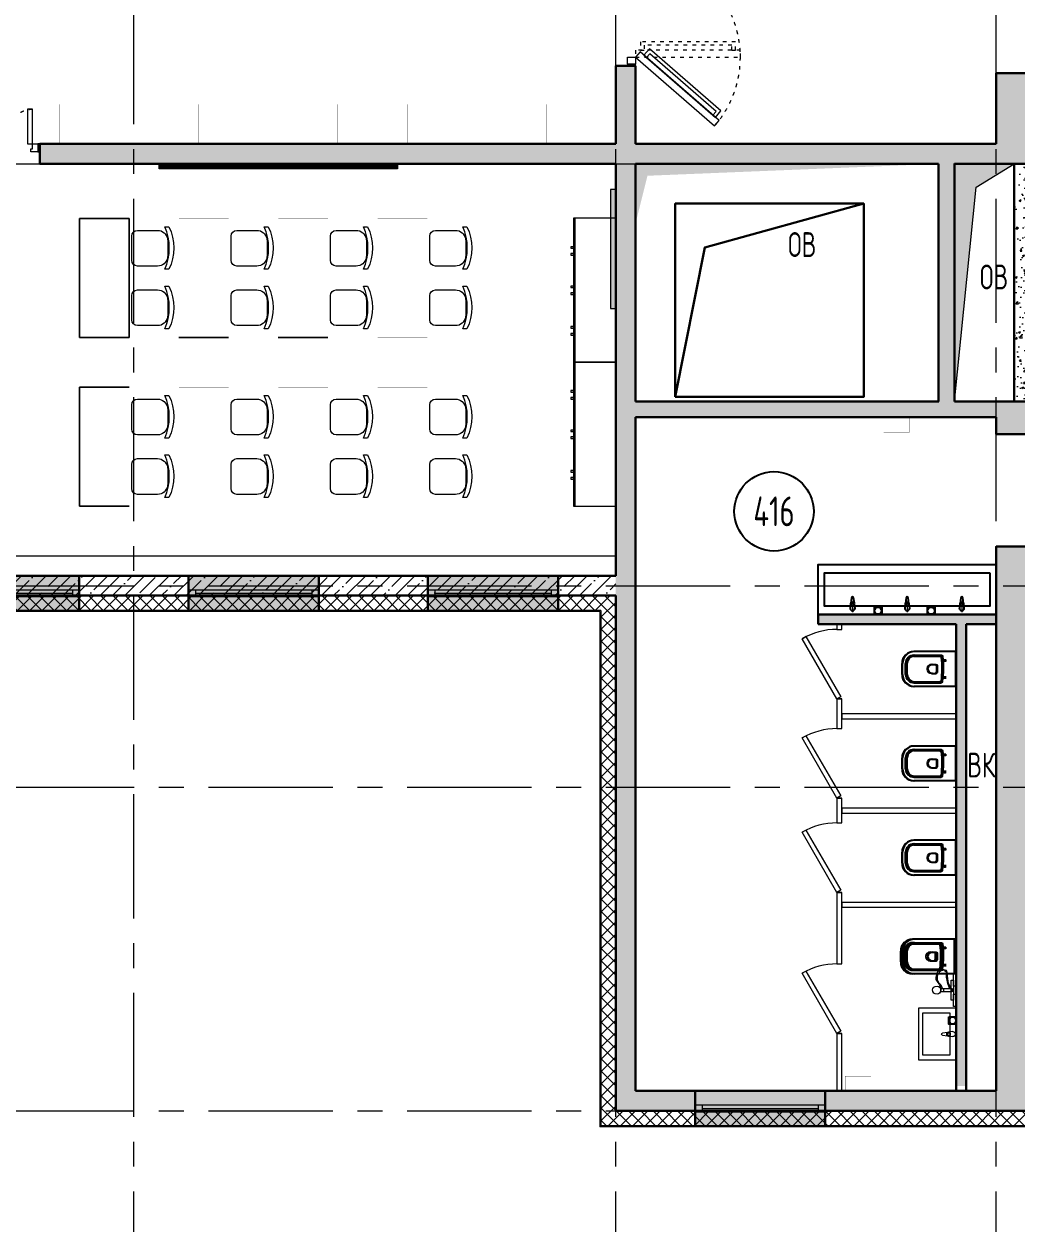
# Model space of a CAD drawing. Header units: millimetres. Extents: x -13407 to 93998, y -2611 to 109271.
# Drawn here: x 41578 to 51575, y 5110 to 17199 of the extents above; entities that cross this region are included whole.
import ezdxf
from ezdxf.enums import TextEntityAlignment as Align

# ---------------------------------------------------------------- set-up
doc = ezdxf.new("R2010")
doc.units = ezdxf.units.MM
for name, pattern in [('ACAD_ISO03W100', [30, 12, -18]), ('ADSK_Скрыто', [6, 3, -3]), ('CENTER', [2, 1.25, -0.25, 0.25, -0.25])]:
    doc.linetypes.add(name, pattern=pattern)
for name, color, linetype, lineweight in [('АР_Двери', 5, 'Continuous', 18), ('АР_Маркер экспликации', 239, 'Continuous', 13), ('АР_МосжилНии_Стены', 202, 'Continuous', 30), ('АР_Навесной фасад', 5, 'Continuous', 5), ('АР_Номер помещения', 1, 'Continuous', 25), ('АР_Окна БЛОК', 250, 'Continuous', 13), ('АР_Оси', 193, 'Continuous', 9), ('АР_Перегородки газоблок', 165, 'Continuous', 30), ('АР_Перегородки газоблок_Штрих', 165, 'Continuous', 5), ('АР_Перегородки сантехнические', 216, 'Continuous', 9), ('АР_Подоконники', 163, 'Continuous', 9), ('АР_Помещения_площадь', 19, 'Continuous', 9), ('АР_Сущ Несущая стена', 202, 'Continuous', 30), ('АР_тонкая линия', 250, 'Continuous', 0), ('АР_Утеплитель', 250, 'Continuous', 9), ('АР_Штриховка монолит', 250, 'Continuous', 9), ('Сантехнические приборы', 7, 'Continuous', 9), ('Спринклеры', 7, 'Continuous', 18), ('ТХ_мебель передв', 250, 'Continuous', 13), ('ТХ_ОСНОВНОЙ', 103, 'Continuous', 25)]:
    doc.layers.add(name, color=color, linetype=linetype, lineweight=lineweight)
for name, color, linetype in [('АР_Отверстия', 251, 'Continuous'), ('ТХ_дозаторы', 7, 'Continuous'), ('ТХ_обор_бытовое', 14, 'Continuous'), ('ТХ_размеры', 240, 'Continuous'), ('ТХ_сантехника', 253, 'Continuous')]:
    doc.layers.add(name, color=color, linetype=linetype)
doc.layers.get('ТХ_ОСНОВНОЙ').off()
doc.styles.add('ICOCPEUR', font='isocpeur.ttf')
doc.styles.add('ISOCPEUR', font='isocpeur.ttf', dxfattribs={"width": 0.7})
doc.styles.get("Standard").update_dxf_attribs({"font": 'arial.ttf'})
pattern_1 = [(50, (-195010.61, -55205.68), (215.17805, -18.82564), [22.5, -247.5]), (355, (-195010.61, -55205.68), (-41.6254, 225.65764), [18, -198]), (100.45144, (-194992.68, -55207.25), (173.55265, 206.832), [19.12206, -210.34263]), (46.1842, (-195010.61, -55145.68), (320.1724, -49.65578), [33.75, -371.25]), (96.63564, (-194983.93, -55149.82), (280.3986, 292.23558), [28.6831, -315.51413]), (351.18416, (-195010.6, -55145.68), (280.3986, 292.2356), [27, -297]), (21, (-194980.61, -55160.68), (179.07212, -120.78567), [22.5, -247.5]), (326, (-194980.61, -55160.68), (72.9946, 217.54501), [18, -198]), (71.451445, (-194965.7, -55170.75), (252.06671, 96.75935), [19.12206, -210.34263]), (37.5, (-195010.615, -55205.68), (3.647957, 99.868156), [0, -195.6, 0, -201, 0, -198.75]), (7.5, (-195010.61, -55205.68), (78.92086, 118.323514), [0, -114.6, 0, -191.1, 0, -75.75]), (327.5, (-195077.515, -55205.68), (160.14673, -6.766462), [0, -75, 0, -234, 0, -310.5]), (317.5, (-195107.51, -55205.68), (174.95585, 30.031495), [0, -97.5, 0, -155.4, 0, -220.5])]

# ---------------------------------------------------------------- blocks, each defined once
blk = doc.blocks.new('Полуторная_на лестницу')
at = {"color": 253}
for points in [[(75, 80), (75, 1080), (125, 1080), (125, 80)], [(1375, 430), (1375, 80), (1425, 80), (1425, 430)]]:
    blk.add_lwpolyline(points, close=True, dxfattribs=at)
for points in [[(0, 0), (0, 80), (20, 80), (20, 0), (0, 0)], [(20, 80), (20, 0), (90, 0), (90, 30), (75, 30), (75, 80), (20, 80)], [(1480, 80), (1480, 0), (1410, 0), (1410, 30), (1425, 30), (1425, 80), (1480, 80)], [(1500, 0), (1500, 80), (1480, 80), (1480, 0), (1500, 0)]]:
    blk.add_lwpolyline(points, dxfattribs=at)
at = {"color": 253, "linetype": 'ACAD_ISO03W100', "ltscale": 3}
for centre, radius, start, end in [((75, 80), 1000, 0, 90), ((1465, 40), 392, 95.9075, 174.0925)]:
    blk.add_arc(centre, radius, start, end, dxfattribs=at)
blk = doc.blocks.new('*U150')
h = blk.add_hatch(color=253)
h.dxf.hatch_style = 1
h.paths.add_polyline_path([(-1310, -140), (0, -140), (0, 220), (-1310, 220)])
at = {"color": 253, "lineweight": 30}
for p, q in [((-1310, -140), (-1310, 220)), ((0, -140), (0, 220))]:
    blk.add_line(p, q, dxfattribs=at)
at = {"color": 253}
for p, q in [((0, 220), (-1310, 220)), ((-1310, 70), (0, 70)), ((-1310, 0), (0, 0)), ((-1240, 0), (-1240, 70)), ((-1240, 35), (-70, 35)), ((-70, 0), (-70, 70)), ((-1310, -140), (0, -140)), ((-1310, -140), (-1310, -140)), ((-1310, -140), (-1310, -140)), ((0, -140), (0, -140)), ((0, -140), (0, -140))]:
    blk.add_line(p, q, dxfattribs=at)
blk = doc.blocks.new('*U151')
h = blk.add_hatch(color=253)
h.dxf.hatch_style = 1
h.paths.add_polyline_path([(-1310, -140), (0, -140), (0, 220), (-1310, 220)])
at = {"color": 253, "lineweight": 30}
for p, q in [((-1310, -140), (-1310, 220)), ((0, -140), (0, 220))]:
    blk.add_line(p, q, dxfattribs=at)
at = {"color": 253}
for p, q in [((0, 220), (-1310, 220)), ((-1310, 70), (0, 70)), ((-1310, 0), (0, 0)), ((-1240, 0), (-1240, 70)), ((-1240, 35), (-70, 35)), ((-70, 0), (-70, 70)), ((-1310, -140), (0, -140)), ((-1310, -140), (-1310, -140)), ((-1310, -140), (-1310, -140)), ((0, -140), (0, -140)), ((0, -140), (0, -140))]:
    blk.add_line(p, q, dxfattribs=at)
blk = doc.blocks.new('*U152')
h = blk.add_hatch(color=253)
h.dxf.hatch_style = 1
h.paths.add_polyline_path([(-1310, -140), (0, -140), (0, 220), (-1310, 220)])
at = {"color": 253, "lineweight": 30}
for p, q in [((-1310, -140), (-1310, 220)), ((0, -140), (0, 220))]:
    blk.add_line(p, q, dxfattribs=at)
at = {"color": 253}
for p, q in [((0, 220), (-1310, 220)), ((-1310, 70), (0, 70)), ((-1310, 0), (0, 0)), ((-1240, 0), (-1240, 70)), ((-1240, 35), (-70, 35)), ((-70, 0), (-70, 70)), ((-1310, -140), (0, -140)), ((-1310, -140), (-1310, -140)), ((-1310, -140), (-1310, -140)), ((0, -140), (0, -140)), ((0, -140), (0, -140))]:
    blk.add_line(p, q, dxfattribs=at)
blk = doc.blocks.new('*U115')
h = blk.add_hatch(color=253)
h.dxf.hatch_style = 1
h.paths.add_polyline_path([(-1310, -140), (0, -140), (0, 220), (-1310, 220)])
at = {"color": 253, "lineweight": 30}
for p, q in [((-1310, -140), (-1310, 220)), ((0, -140), (0, 220))]:
    blk.add_line(p, q, dxfattribs=at)
at = {"color": 253}
for p, q in [((0, 220), (-1310, 220)), ((-1310, 70), (0, 70)), ((-1310, 0), (0, 0)), ((-1240, 0), (-1240, 70)), ((-1240, 35), (-70, 35)), ((-70, 0), (-70, 70)), ((-1310, -140), (0, -140)), ((-1310, -140), (-1310, -140)), ((-1310, -140), (-1310, -140)), ((0, -140), (0, -140)), ((0, -140), (0, -140))]:
    blk.add_line(p, q, dxfattribs=at)
blk = doc.blocks.new('*U245')
at = {"layer": 'АР_Номер помещения', "color": 253}
blk.add_circle((-20303, 4954), 400, dxfattribs=at)
at = {"layer": 'АР_Номер помещения', "color": 253, "style": 'ISOCPEUR', "width": 0.7}
blk.add_attdef('НОМЕР_ПОМЕЩЕНИЯ', text='', height=300, dxfattribs=at).set_placement((-20303, 4954), align=Align.MIDDLE_CENTER)
at = {"layer": 'АР_Помещения_площадь', "color": 253, "lineweight": 30, "width": 0.7, "flags": 104}
blk.add_attdef('ИМЯ_ПОМЕЩЕНИЯ', text='', height=100, dxfattribs=at).set_placement((158, 1217), align=Align.MIDDLE_CENTER)
blk = doc.blocks.new('*U92')
at = {"color": 253}
for p, q in [((0, 0), (0, -50)), ((700, 0), (700, -50))]:
    blk.add_line(p, q, dxfattribs=at)
blk.add_lwpolyline([(0, 0), (606, 350), (628, 312), (22, -38)], close=True, dxfattribs=at)
blk.add_arc((0, 0), 700, 0, 30, dxfattribs=at)
blk = doc.blocks.new('*U93')
at = {"color": 253}
for p, q in [((0, 0), (0, -50)), ((700, 0), (700, -50))]:
    blk.add_line(p, q, dxfattribs=at)
blk.add_lwpolyline([(0, 0), (606, 350), (628, 312), (22, -38)], close=True, dxfattribs=at)
blk.add_arc((0, 0), 700, 0, 30, dxfattribs=at)
blk = doc.blocks.new('*U90')
at = {"color": 253}
for p, q in [((0, 0), (0, -50)), ((700, 0), (700, -50))]:
    blk.add_line(p, q, dxfattribs=at)
blk.add_lwpolyline([(0, 0), (606, 350), (628, 312), (22, -38)], close=True, dxfattribs=at)
blk.add_arc((0, 0), 700, 0, 30, dxfattribs=at)
blk = doc.blocks.new('*U91')
at = {"color": 253}
for p, q in [((0, 0), (0, -50)), ((700, 0), (700, -50))]:
    blk.add_line(p, q, dxfattribs=at)
blk.add_lwpolyline([(0, 0), (606, 350), (628, 312), (22, -38)], close=True, dxfattribs=at)
blk.add_arc((0, 0), 700, 0, 30, dxfattribs=at)
blk = doc.blocks.new('Из_буфера31843')
at = {"color": 253}
for p, q in [((366, 166), (359, 113)), ((395, 113), (388, 166)), ((916, 166), (909, 113)), ((945, 113), (938, 166)), ((1466, 166), (1459, 113)), ((1495, 113), (1488, 166)), ((356, 104), (352, 62)), ((363, 87), (363, 101)), ((390, 87), (363, 87)), ((390, 101), (390, 87)), ((402, 62), (398, 104)), ((906, 104), (902, 62)), ((913, 87), (913, 101)), ((940, 87), (913, 87)), ((940, 101), (940, 87)), ((952, 62), (948, 104)), ((1456, 104), (1452, 62)), ((1463, 87), (1463, 101)), ((1490, 87), (1463, 87)), ((1490, 101), (1490, 87)), ((1502, 62), (1498, 104))]:
    blk.add_line(p, q, dxfattribs=at)
at = {"color": 253, "lineweight": 13, "ltscale": 500}
for p, q in [((377, 85), (377, 23)), ((927, 85), (927, 23)), ((1477, 85), (1477, 23))]:
    blk.add_line(p, q, dxfattribs=at)
at = {"color": 253}
for points in [[(1827, 500), (27, 500), (27, 0), (1827, 0)], [(1762, 415), (92, 415), (92, 85), (1762, 85)]]:
    blk.add_lwpolyline(points, close=True, dxfattribs=at)
for centre, major_axis, start_param, end_param in [((377, 102), (-14.9, 14.9), 4.498953, 6.496621), ((377, 165), (-7.91, 7.91), 4.051589, 6.943986), ((927, 102), (-14.9, 14.9), 4.498953, 6.496621), ((927, 165), (-7.91, 7.91), 4.051589, 6.943986), ((1477, 102), (-14.9, 14.9), 4.498953, 6.496621), ((1477, 165), (-7.91, 7.91), 4.051589, 6.943986), ((377, 62), (-17.7, -17.7), -0.785398, 2.356194), ((377, 102), (-14.9, -14.9), -1.35736, -0.875625), ((377, 101), (-9.62, 9.62), 3.926991, 7.068583), ((377, 102), (-14.9, 14.9), 4.017217, 4.498953), ((927, 62), (-17.7, -17.7), -0.785398, 2.356194), ((927, 102), (-14.9, -14.9), -1.35736, -0.875625), ((927, 101), (-9.62, 9.62), 3.926991, 7.068583), ((927, 102), (-14.9, 14.9), 4.017217, 4.498953), ((1477, 62), (-17.7, -17.7), -0.785398, 2.356194), ((1477, 102), (-14.9, -14.9), -1.35736, -0.875625), ((1477, 101), (-9.62, 9.62), 3.926991, 7.068583), ((1477, 102), (-14.9, 14.9), 4.017217, 4.498953)]:
    blk.add_ellipse(centre, major_axis=major_axis, ratio=1, start_param=start_param, end_param=end_param, dxfattribs=at)
blk = doc.blocks.new('дв.1700')
at = {"layer": 'АР_Двери', "color": 253}
for points in [[(-87, 0), (-87, -80), (-70, -80), (-70, 0), (-87, 0)], [(-70, -80), (-70, 0), (0, 0), (0, -30), (0, -30), (0, -80), (-70, -80)], [(1596, -80), (1596, 0), (1526, 0), (1526, -30), (1526, -30), (1526, -80), (1596, -80)], [(1613, 0), (1613, -80), (1596, -80), (1596, 0), (1613, 0)]]:
    blk.add_lwpolyline(points, dxfattribs=at)
for points in [[(0, -80), (-692, -876), (-639, -922), (53, -126)], [(1997, -150), (1526, -150), (1526, -80), (1997, -80)], [(20, -164), (-606, -884), (-542, -940), (84, -219)], [(-3, -190), (-583, -858), (-546, -890), (35, -223)], [(1947, -235), (1576, -235), (1576, -150), (1947, -150)], [(1912, -200), (1611, -200), (1611, -150), (1912, -150)]]:
    blk.add_lwpolyline(points, close=True, dxfattribs=at)
at = {"layer": 'АР_Двери', "color": 253, "linetype": 'ACAD_ISO03W100', "ltscale": 3}
for points in [[(0, -80), (0, -1135), (70, -1135), (70, -80)], [(1456, -551), (1456, -80), (1526, -80), (1526, -551)]]:
    blk.add_lwpolyline(points, close=True, dxfattribs=at)
for points in [[(70, -1050), (70, -1085), (155, -1085), (155, -130), (70, -130), (70, -165)], [(70, -1050), (120, -1050), (120, -165), (70, -165)], [(1456, -466), (1456, -501), (1371, -501), (1371, -130), (1456, -130), (1456, -165)], [(1456, -466), (1406, -466), (1406, -165), (1456, -165)]]:
    blk.add_lwpolyline(points, dxfattribs=at)
for centre, radius, start, end in [((0, -80), 1055, 229, 0), ((1526, -80), 471, 180, 351.4758)]:
    blk.add_arc(centre, radius, start, end, dxfattribs=at)
blk = doc.blocks.new('унитаз поликлиники')
at = {"color": 253}
for p, q in [((0, 175), (0, -175)), ((0, 175), (420, 175)), ((420, 139), (150, 139)), ((420, 129), (157, 129)), ((126, 87), (100, 87)), ((112, 73), (112, 100)), ((192, -34), (192, 34)), ((242, 44), (202, 44)), ((494, 57), (494, -57)), ((504, 55), (504, -55)), ((540, 55), (540, -55)), ((126, -87), (99, -86)), ((112, -73), (112, -100)), ((242, -44), (202, -44)), ((0, -175), (420, -175)), ((420, -139), (148, -139)), ((420, -129), (155, -129))]:
    blk.add_line(p, q, dxfattribs=at)
for centre, radius, start, end in [((420, 55), 120, 0, 90), ((420, 55), 83.5, 359.8619, 90.3335), ((420, 55), 74, 0, 90), ((242, 0), 43.7, 270, 90), ((420, -55), 120, 270, 0), ((420, -55), 84, 270, 0), ((420, -55), 74, 270, 358.4018)]:
    blk.add_arc(centre, radius, start, end, dxfattribs=at)
at = {"color": 253, "extrusion": (0, 0, -1)}
for centre, major_axis, ratio, start_param, end_param in [((1158, 0), (-731, -726), 0.993775, 0.659849, 0.910919), ((984, 0), (-23, -941), 0.89728, 1.422258, 1.677847), ((150, 127), (-5.6, -10.5), 0.821373, 1.269211, 2.570669), ((154, 120), (-5.61, -7.72), 0.798093, 1.232924, 2.686723), ((112, 87), (3.55, 3.55), 1, 5.504025, 11.78721), ((155, -117), (5.3, -10.4), 0.842984, 0.549902, 1.8819), ((202, -33), (4.12, -9.49), 0.964797, 0.42926, 1.943413), ((148, -127), (5.4, -10.4), 0.836443, 0.56114, 1.877577)]:
    blk.add_ellipse(centre, major_axis=major_axis, ratio=ratio, start_param=start_param, end_param=end_param, dxfattribs=at)
at = {"color": 253}
for centre, major_axis, ratio, start_param, end_param in [((202, 33), (4.12, 9.49), 0.964797, 0.42926, 1.943413), ((112, -87), (3.54, -3.55), 1, 5.504025, 11.78721)]:
    blk.add_ellipse(centre, major_axis=major_axis, ratio=ratio, start_param=start_param, end_param=end_param, dxfattribs=at)
blk = doc.blocks.new('Из_буфера27431')
at = {"color": 253, "linetype": 'Continuous', "lineweight": 5}
for p, q in [((-139, 11), (-86, 18)), ((-139, 11), (-86, 18)), ((-76, 21), (-34, 25)), ((-76, 21), (-34, 25)), ((-59, 14), (-74, 14)), ((-59, 14), (-74, 14)), ((-59, -14), (-59, 14)), ((-59, -14), (-59, 14)), ((-86, -18), (-139, -11)), ((-86, -18), (-139, -11)), ((-34, -25), (-76, -21)), ((-34, -25), (-76, -21)), ((-74, -14), (-59, -14)), ((-74, -14), (-59, -14))]:
    blk.add_line(p, q, dxfattribs=at)
for points in [[(0, -260), (-380, -260), (-380, 260), (0, 260)], [(-59, -210), (-339, -210), (-339, 210), (-59, 210)], [(-59, -210), (-339, -210), (-339, 210), (-59, 210)]]:
    blk.add_lwpolyline(points, close=True, dxfattribs=at)
for centre, radius, start, end in [((-137, 0), 11.2, 97.1389, 262.8611), ((-137, 0), 11.2, 97.1389, 262.8611), ((-74, 0), 21.1, 122.771, 237.229), ((-74, 0), 21.1, 122.771, 237.229), ((-74, 0), 13.6, 90, 270), ((-74, 0), 13.6, 90, 270), ((-74, 0), 21.1, 95.1696, 122.771), ((-74, 0), 21.1, 95.1696, 122.771), ((-34, 0), 25, 270, 90), ((-34, 0), 25, 270, 90), ((-74, 0), 21.1, 237.229, 264.8304), ((-74, 0), 21.1, 237.229, 264.8304)]:
    blk.add_arc(centre, radius, start, end, dxfattribs=at)
blk = doc.blocks.new('У018')
at = {"layer": 'ТХ_мебель передв', "color": 253, "ltscale": 100, "const_width": 2}
blk.add_lwpolyline([(94750, 82280), (95250, 82280), (95250, 81080), (94750, 81080)], close=True, dxfattribs=at)
blk = doc.blocks.new('Стул парты')
at = {"color": 253}
for points in [[(-95, -360, -0.36493), (-180, -259), (-180, -58, -0.414078), (-122, 0), (122, 0, -0.414078), (180, -58), (180, -259, -0.36493), (95, -360, -0.041656)], [(-212, -334, 0.203875), (217, -334), (217, -374, -0.227009), (-212, -374)]]:
    blk.add_lwpolyline(points, format="xyb", close=True, dxfattribs=at)
blk = doc.blocks.new('тумба под доской')
at = {"color": 253}
for points in [[(-1451, -426), (0, -426), (0, 0), (-1451, 0)], [(-1165, -453), (-1149, -453), (-1149, -426), (-1165, -426)], [(-1096, -453), (-1080, -453), (-1080, -426), (-1096, -426)], [(-768, -453), (-752, -453), (-752, -426), (-768, -426)], [(-699, -453), (-683, -453), (-683, -426), (-699, -426)], [(-360, -453), (-344, -453), (-344, -426), (-360, -426)], [(-291, -453), (-275, -453), (-275, -426), (-291, -426)]]:
    blk.add_lwpolyline(points, close=True, dxfattribs=at)
blk.add_lwpolyline([(-1451, -410), (0, -410)], dxfattribs=at)
blk = doc.blocks.new('A$C3da1b1ea')
at = {"color": 253, "lineweight": 0}
blk.add_lwpolyline([(0, 0), (50, 0), (50, -1200), (0, -1200), (0, 0)], dxfattribs=at)
blk = doc.blocks.new('У101')
at = {"layer": 'ТХ_мебель передв', "color": 253, "const_width": 2}
blk.add_lwpolyline([(341448, -227858), (342148, -227858), (342148, -228258), (341448, -228258)], close=True, dxfattribs=at)
blk = doc.blocks.new('У240')
at = {"layer": 'ТХ_обор_бытовое', "color": 253, "lineweight": 0, "ltscale": 100, "transparency": 33554687, "const_width": 2}
blk.add_lwpolyline([(259065, 2932), (259065, 3192), (259215, 3192), (259215, 2932)], close=True, dxfattribs=at)
blk = doc.blocks.new('111')
at = {"layer": 'Сантехнические приборы', "color": 253}
blk.add_line((293830, -128587), (293830, -128612), dxfattribs=at)
at = {"layer": 'Сантехнические приборы', "color": 253, "lineweight": 0}
for points in [[(293831, -128402), (293857, -128402), (293857, -128524), (293831, -128524)], [(293857, -128466), (293883, -128466), (293883, -128665), (293857, -128665)], [(293831, -128607), (293857, -128607), (293857, -128729), (293831, -128729)], [(293870, -128550), (293986, -128550), (293986, -128582), (293870, -128582)], [(293986, -128582), (293960, -128582), (293960, -128550), (293986, -128550)]]:
    blk.add_lwpolyline(points, close=True, dxfattribs=at)
for points in [[(293883, -128582), (293908, -128633), (293915, -128678), (293921, -128742), (293928, -128762), (293941, -128768), (293966, -128774), (293992, -128768), (294018, -128749), (294030, -128723), (294037, -128697), (294037, -128672), (294024, -128652), (293998, -128620), (293986, -128582)], [(293896, -128575), (293902, -128595), (293915, -128633), (293921, -128665), (293928, -128697), (293928, -128717), (293928, -128729), (293928, -128736), (293928, -128742), (293928, -128749), (293934, -128755), (293941, -128755), (293941, -128762), (293947, -128762), (293953, -128768), (293960, -128768), (293966, -128768), (293966, -128762), (293973, -128762), (293979, -128762), (293992, -128755), (293998, -128749), (294005, -128736), (294011, -128729), (294018, -128717), (294024, -128704), (294024, -128697), (294024, -128691), (294024, -128685), (294024, -128678), (294024, -128672), (294018, -128665), (294018, -128659), (294011, -128652), (294011, -128646), (293998, -128633), (293986, -128620), (293979, -128601), (293973, -128588), (293973, -128582)]]:
    blk.add_lwpolyline(points, dxfattribs=at)
for points in [[(293986, -128569), (293986, -128543), (294005, -128524), (294024, -128524)], [(294024, -128607), (294005, -128607), (293986, -128588), (293986, -128569)], [(294024, -128524), (294050, -128524), (294069, -128543), (294069, -128569)], [(294069, -128569), (294069, -128588), (294050, -128607), (294024, -128607)]]:
    blk.add_open_spline(points, degree=3, dxfattribs=at)
blk = doc.blocks.new('A$C500e89c7')
at = {"color": 253, "ltscale": 100}
blk.add_circle((-37, 37), 35.3, dxfattribs=at)
at = {"layer": 'ТХ_дозаторы', "color": 253, "ltscale": 100}
blk.add_lwpolyline([(-73, 75), (0, 75), (0, 0), (-73, 0)], close=True, dxfattribs=at)

msp = doc.modelspace()

# ---------------------------------------------------------------- hatches: boundary and pattern name
at = {"layer": 'АР_Перегородки газоблок_Штрих', "ltscale": 100}
h = msp.add_hatch(dxfattribs=at)
h.set_pattern_fill('AR-CONC', color=253, scale=30)
h.set_pattern_definition(pattern_1)
h.paths.add_polyline_path([(51665, 15790.7), (51653.9, 15790.7), (51545, 15790.7), (51545, 13397), (51665, 13397), (51665, 15282.5)])
h = msp.add_hatch(dxfattribs=at)
h.set_pattern_fill('AR-CONC', color=253, scale=30)
h.set_pattern_definition(pattern_1)
h.paths.add_polyline_path([(51365, 11251.2), (49574, 11251.2), (49574, 11151.2), (50962.8, 11151.2), (50962.7, 6500), (51062.8, 6500), (51062.8, 11151.2), (51365, 11151.2)])
at = {"layer": 'АР_Утеплитель', "ltscale": 100}
h = msp.add_hatch(dxfattribs=at)
h.set_pattern_fill('ANSI37', color=253, scale=700)
h.set_pattern_definition([(45, (-945096.63, 49153.53), (-61.871843, 61.871843), []), (135, (-945096.63, 49153.53), (-61.871843, -61.871843), [])])
h.paths.add_polyline_path([(68515, 9610), (62165, 9610), (62165, 27480), (51665, 27480), (51665, 31445), (16865, 31445), (16865, 27480), (11889.8, 27480), (11889.8, 27630), (16715, 27630), (16715, 31595), (51815, 31595), (51815, 27630), (62315, 27630), (62315, 9760), (68665, 9760), (68665, -250), (55265, -250), (55265, 6100), (47385, 6100), (47385, 11290), (39149.7, 11290), (39149.7, 11040), (38999.7, 11040), (38999.7, 11440), (47535, 11440), (47535, 6250), (55415, 6250), (55415, -100), (68515, -100)])
at = {"layer": 'АР_Штриховка монолит', "ltscale": 100}
h = msp.add_hatch(dxfattribs=at)
h.set_pattern_fill('ANSI35', color=253, scale=700)
h.set_pattern_definition([(45, (-951587.71, 109999.9), (-123.743687, 123.743687), []), (45, (-951463.97, 109999.9), (-123.743687, 123.743687), [218.75, -43.75, 0, -43.75])])
h.paths.add_polyline_path([(55415.1, 6450), (51665.1, 6450), (51665, 11935.7), (51365, 11935.7), (51365.1, 6450), (47735.1, 6450), (47735.1, 13236.3), (51365.1, 13236.3), (51365.1, 13065.7), (51665.1, 13065.7), (51665.1, 13396.3), (50944.9, 13396.3), (50944.9, 15790), (51665.1, 15790), (51665, 16702.5), (51365, 16702.5), (51365.1, 15990), (50384.9, 15990), (50384.9, 15790), (50784.9, 15790), (50784.9, 13396.3), (47735.1, 13396.3), (47735.1, 15790), (50384.9, 15790), (50384.9, 15990), (47735, 15990), (47735, 16777.5), (47535, 16777.5), (47535, 15990), (41738.4, 15990), (41738.4, 15790), (47535.1, 15790), (47535.1, 6250), (55415.1, 6250)])
h = msp.add_hatch(dxfattribs=at)
h.set_pattern_fill('ANSI35', color=253, scale=700)
h.set_pattern_definition([(45, (-943338.09, 109999.9), (-123.743687, 123.743687), []), (45, (-943214.34, 109999.9), (-123.743687, 123.743687), [218.75, -43.75, 0, -43.75])])
h.paths.add_polyline_path([(47535, 11640), (36357, 11640), (36357, 11440), (38599.7, 11440), (38599.7, 11040), (38999.7, 11040), (38999.7, 11440), (47535, 11440)])
at = {"layer": 'Спринклеры', "linetype": 'ADSK_Скрыто', "lineweight": 9}
msp.add_hatch(color=253, dxfattribs=at).paths.add_polyline_path([(47735, 15190), (47855, 15670), (50785, 15790), (47735, 15790)])
at = {"layer": 'Спринклеры', "ltscale": 100}
h = msp.add_hatch(dxfattribs=at)
h.set_pattern_fill('ANSI31', color=253)
h.set_pattern_definition([(45, (-195010.61454, -55205.68246), (-0.08838834765, 0.08838834765), [])])
h.paths.add_polyline_path([(51365, 15680.1), (51365, 15790), (50944.9, 15790), (50944.9, 13396.9), (51162.4, 15555.5)])
h.paths.add_polyline_path([(51543.9, 15790), (51365, 15790), (51365, 15680.1)])
at = {"layer": 'ТХ_мебель передв', "transparency": 33554508}
h = msp.add_hatch(color=253, dxfattribs=at)
h.dxf.hatch_style = 1
h.paths.add_polyline_path([(47535, 14331.2), (47482.1, 14331.2), (47482.1, 15531.2), (47535, 15531.2)])

# ---------------------------------------------------------------- linework, layer by layer
at = {"color": 253, "lineweight": 30, "ltscale": 100}
msp.add_lwpolyline([(48135, 13441.3), (50033, 13441.3), (50033, 15390), (48135, 15390)], close=True, dxfattribs=at)
msp.add_lwpolyline([(48135, 13441.3), (48432.4, 14947.9), (50033, 15390)], dxfattribs=at)
at = {"layer": 'АР_МосжилНии_Стены', "color": 253, "ltscale": 100}
for points in [[(47735, 15990), (49284.9, 15990)], [(47735, 15790), (49284.9, 15790)], [(49157.2, 15790), (50784.9, 15790)], [(50784.9, 13396.3), (50784.9, 15790)], [(50944.9, 15790), (50944.9, 13396.3)], [(47735, 13396.3), (50786.6, 13396.3)], [(50946.6, 13396.3), (51665, 13396.3)], [(51365, 13236.3), (47735, 13236.3)], [(51665, 13065.7), (51365, 13065.7)]]:
    msp.add_lwpolyline(points, dxfattribs=at)
at = {"layer": 'АР_Навесной фасад', "color": 253, "ltscale": 100}
for p, q in [((47385, 11290), (39149.7, 11290)), ((47375, 11280), (39159.7, 11280)), ((47375, 11280), (47375, 6090)), ((47385, 11290), (47385, 6100)), ((55255, 6090), (47375, 6090)), ((55265, 6100), (47385, 6100))]:
    msp.add_line(p, q, dxfattribs=at)
at = {"layer": 'АР_Оси', "color": 253, "linetype": 'CENTER', "ltscale": 1000}
for p, q in [((42685, -1811.3), (42685, 32496.2)), ((47535, -1811.3), (47535, 32496.2)), ((51365, -1811.3), (51365, 32496.2)), ((-12563.8, 15790), (71033.4, 15790)), ((-12563.8, 11540), (71033.4, 11540)), ((-12563.8, 9510), (71033.4, 9510)), ((-12563.8, 6250), (71033.4, 6250))]:
    msp.add_line(p, q, dxfattribs=at)
at = {"layer": 'АР_Перегородки газоблок', "color": 253, "ltscale": 100}
for points in [[(51545.1, 13397), (51545, 15790.7)], [(49574, 11151.2), (49574, 11251.2)], [(49574, 11251.2), (51365, 11251.2)], [(50962.8, 11151.2), (49574, 11151.2)], [(50962.8, 6450), (50962.8, 11151.2)], [(51062.8, 11151.2), (51062.8, 6450)], [(51365, 11151.2), (51062.8, 11151.2)]]:
    msp.add_lwpolyline(points, dxfattribs=at)
at = {"layer": 'АР_Перегородки сантехнические', "color": 253, "lineweight": 0}
for points in [[(49762.8, 11100), (49812.8, 11100), (49812.8, 11150), (49762.8, 11150)], [(49762.8, 10100), (49812.8, 10100), (49812.8, 10400), (49762.8, 10400)], [(50962.8, 10200), (50962.8, 10250), (49812.8, 10250), (49812.8, 10200)], [(49762.8, 9150), (49812.8, 9150), (49812.8, 9400), (49762.8, 9400)], [(50962.8, 9250), (50962.8, 9300), (49812.8, 9300), (49812.8, 9250)], [(49762.8, 7729.6), (49812.8, 7729.6), (49812.8, 8450), (49762.8, 8450)], [(50962.8, 8300), (50962.8, 8350), (49812.8, 8350), (49812.8, 8300)], [(49762.8, 6450), (49812.8, 6450), (49812.8, 7029.6), (49762.8, 7029.6)]]:
    msp.add_lwpolyline(points, close=True, dxfattribs=at)
at = {"layer": 'АР_Подоконники', "color": 253, "ltscale": 100}
msp.add_line((39738.4, 11840), (47535, 11840), dxfattribs=at)
at = {"layer": 'АР_Сущ Несущая стена', "color": 253, "ltscale": 100}
for p, q in [((47535, 16777.5), (47535, 15990)), ((47735, 16777.5), (47535, 16777.5)), ((47735, 16777.5), (47535, 16777.5)), ((47735, 16777.5), (47735, 15990)), ((51365, 16702.5), (51365, 15990)), ((51365, 16702.5), (51665, 16702.5)), ((41738.4, 15990.1), (41738.4, 15790.1)), ((41738.4, 15990), (47535, 15990)), ((49157.2, 15990), (51365, 15990)), ((41738.4, 15790.1), (47535, 15790)), ((47535, 11640), (47535, 15790)), ((47735, 13396.3), (47735, 15790)), ((50944.9, 15790), (51665, 15790)), ((47735, 6450), (47735, 13236.3)), ((51365, 13236.3), (51365, 13065.7)), ((51365, 11935.7), (51365, 6450.1)), ((51365, 11935.7), (51665, 11935.7)), ((36357, 11640), (47535, 11640)), ((38999.7, 11440), (47535, 11440)), ((47535, 6250), (47535, 11440)), ((51365, 6450), (47735, 6450)), ((55415, 6250), (47535, 6250))]:
    msp.add_line(p, q, dxfattribs=at)
at = {"layer": 'АР_тонкая линия', "color": 253, "ltscale": 100}
msp.add_lwpolyline([(50944.9, 13396.9), (51162.4, 15555.5), (51545, 15790.7)], dxfattribs=at)
at = {"layer": 'ТХ_мебель передв', "color": 253}
for p, q in [((42638.3, 15240), (42138.3, 15240)), ((42138.3, 15240), (42138.3, 14640)), ((42638.3, 15240), (42138.3, 15240)), ((42138.3, 15240), (42138.3, 14640)), ((42138.3, 15240), (42638.3, 15240)), ((42138.3, 14640), (42138.3, 15240)), ((42638.3, 14640), (42638.3, 15240)), ((42638.3, 14640), (42638.3, 15240)), ((42638.3, 15240), (42638.3, 14640)), ((42138.3, 14640), (42138.3, 14040)), ((42138.3, 14640), (42138.3, 14040)), ((42138.3, 14040), (42138.3, 14640)), ((42638.3, 14040), (42638.3, 14640)), ((42638.3, 14040), (42638.3, 14640)), ((42638.3, 14640), (42638.3, 14040)), ((42138.3, 14040), (42638.3, 14040)), ((42138.3, 14040), (42638.3, 14040)), ((42638.3, 14040), (42138.3, 14040)), ((43138.3, 14040), (43638.3, 14040)), ((43138.3, 14040), (43638.3, 14040)), ((43638.3, 14040), (43138.3, 14040)), ((44138.3, 14040), (44638.3, 14040)), ((44138.3, 14040), (44638.3, 14040)), ((44638.3, 14040), (44138.3, 14040)), ((42638.3, 13540), (42138.3, 13540)), ((42138.3, 13540), (42138.3, 12940)), ((42638.3, 13540), (42138.3, 13540)), ((42138.3, 13540), (42138.3, 12940)), ((42138.3, 13540), (42638.3, 13540)), ((42138.3, 12940), (42138.3, 13540)), ((42138.3, 12940), (42138.3, 12340)), ((42138.3, 12340), (42138.3, 12940)), ((42138.3, 12340), (42638.3, 12340)), ((42638.3, 12340), (42138.3, 12340))]:
    msp.add_line(p, q, dxfattribs=at)
at = {"layer": 'ТХ_мебель передв', "color": 253, "const_width": 50}
for points in [[(44138.3, 15765), (42938.3, 15765)], [(45338.3, 15765), (44138.3, 15765)]]:
    msp.add_lwpolyline(points, dxfattribs=at)
at = {"layer": 'ТХ_мебель передв', "color": 253}
msp.add_lwpolyline([(47535, 15531.2), (47482.1, 15531.2), (47482.1, 14331.2), (47535, 14331.2)], close=True, dxfattribs=at)

# ---------------------------------------------------------------- block references
at = {"layer": 'АР_Двери', "color": 253, "rotation": 90.00000000000001}
msp.add_blockref('дв.1700', (47655, 16864.5), dxfattribs=at)
at = {"layer": 'АР_Двери', "color": 253}
msp.add_blockref('Полуторная_на лестницу', (40238.4, 15910.1), dxfattribs=at)
at = {"layer": 'АР_Двери', "color": 253, "lineweight": 30, "rotation": 90.00000000000001}
for name, p in [('*U91', (49762.8, 10400)), ('*U90', (49762.8, 9400)), ('*U93', (49762.8, 8450)), ('*U92', (49762.8, 7029.6))]:
    msp.add_blockref(name, p, dxfattribs=at)
at = {"layer": 'АР_Маркер экспликации', "color": 253}
ref = msp.add_blockref('*U245', (69431.4, 7335.1), dxfattribs=at)
ref.add_attrib('НОМЕР_ПОМЕЩЕНИЯ', '416', dxfattribs={"layer": 'АР_Номер помещения', "color": 253, "height": 300, "style": 'ISOCPEUR', "width": 0.7}).set_placement((49128.7, 12289.3), align=Align.MIDDLE_CENTER)
at = {"layer": 'АР_Окна БЛОК', "color": 253, "xscale": -1, "rotation": 180}
for name, p in [('*U150', (42135, 11500)), ('*U151', (44545, 11500)), ('*U152', (46955, 11500)), ('*U115', (49645, 6310))]:
    msp.add_blockref(name, p, dxfattribs=at)
at = {"layer": 'ТХ_дозаторы', "color": 253, "ltscale": 100}
for p in [(50213, 11250), (50747.8, 11250), (50963.5, 7122.9)]:
    msp.add_blockref('A$C500e89c7', p, dxfattribs=at)
at = {"layer": 'ТХ_мебель передв', "color": 253, "lineweight": 0, "rotation": 90}
for p in [(42938.3, 15740), (44138.3, 15740)]:
    msp.add_blockref('A$C3da1b1ea', p, dxfattribs=at)
at = {"layer": 'ТХ_мебель передв', "color": 253}
for name, p, rotation in [('У018', (137388.3, 96320.2), 180), ('У018', (138388.3, 96320.2), 180), ('У018', (139388.3, 96320.2), 180), ('У018', (140388.3, 96320.2), 180), ('тумба под доской', (47535, 13790.6), 270), ('Стул парты', (42663.3, 14940), 89.99999999999999), ('Стул парты', (43663.3, 14940), 89.99999999999999), ('Стул парты', (44663.3, 14940), 89.99999999999999), ('Стул парты', (45663.3, 14940), 89.99999999999999), ('Стул парты', (42663.3, 14340), 89.99999999999999), ('Стул парты', (43663.3, 14340), 89.99999999999999), ('Стул парты', (44663.3, 14340), 89.99999999999999), ('Стул парты', (45663.3, 14340), 89.99999999999999), ('тумба под доской', (47535, 12340), 270), ('У018', (137388.3, 94620.2), 180), ('У018', (138388.3, 94620.2), 180), ('У018', (139388.3, 94620.2), 180), ('У018', (140388.3, 94620.2), 180), ('Стул парты', (42663.3, 13240), 89.99999999999999), ('Стул парты', (43663.3, 13240), 89.99999999999999), ('Стул парты', (44663.3, 13240), 89.99999999999999), ('Стул парты', (45663.3, 13240), 89.99999999999999), ('Стул парты', (42663.3, 12640), 89.99999999999999), ('Стул парты', (43663.3, 12640), 89.99999999999999), ('Стул парты', (44663.3, 12640), 89.99999999999999), ('Стул парты', (45663.3, 12640), 89.99999999999999)]:
    msp.add_blockref(name, p, dxfattribs=dict(at, rotation=rotation))
at = {"layer": 'ТХ_ОСНОВНОЙ', "color": 253}
for p in [(-299512.9, 244247.8), (-298812.9, 244247.8), (-298112.9, 244247.8), (-297412.9, 244247.8), (-296712.9, 244247.8), (-296012.9, 244247.8), (-295312.9, 244247.8), (-294612.9, 244247.8)]:
    msp.add_blockref('У101', p, dxfattribs=at)
at = {"layer": 'ТХ_ОСНОВНОЙ', "color": 253, "rotation": 270}
msp.add_blockref('У240', (47300.4, 272301.2), dxfattribs=at)
at = {"layer": 'ТХ_ОСНОВНОЙ', "color": 253, "xscale": -1, "rotation": 270.0000000000385}
msp.add_blockref('У240', (46913.7, -252615), dxfattribs=at)
at = {"layer": 'ТХ_размеры', "color": 253, "rotation": 180}
msp.add_blockref('111', (344794.1, -121099.9), dxfattribs=at)
at = {"layer": 'ТХ_сантехника', "color": 253}
msp.add_blockref('Из_буфера31843', (49542.6, 11251.2), dxfattribs=at)
at = {"layer": 'ТХ_сантехника', "color": 253, "rotation": 180}
for p in [(50957.8, 10701.2), (50962.8, 10701.2), (50957.8, 9750), (50962.8, 9750), (50957.8, 8800), (50962.8, 8800), (50944.3, 7804.6), (50962.8, 7804.6)]:
    msp.add_blockref('унитаз поликлиники', p, dxfattribs=at)
at = {"layer": 'ТХ_сантехника', "color": 253, "ltscale": 100, "xscale": -1, "rotation": 180}
msp.add_blockref('Из_буфера27431', (50962.8, 7022.5), dxfattribs=at)

# ---------------------------------------------------------------- texts
at = {"layer": 'АР_Отверстия', "color": 253, "ltscale": 100, "char_height": 250, "attachment_point": 5, "line_spacing_factor": 0.7, "style": 'ICOCPEUR'}
for s, insert in [('\\A1;{\\W0.7;ОВ}', (49411.6, 14976.7)), ('\\A1;{\\W0.7;ОВ}', (51342.9, 14650)), ('\\A1;{\\W0.7;ВК}', (51214.7, 9733))]:
    msp.add_mtext(s, dxfattribs=dict(at, insert=insert))

doc.saveas('drawing.dxf')
